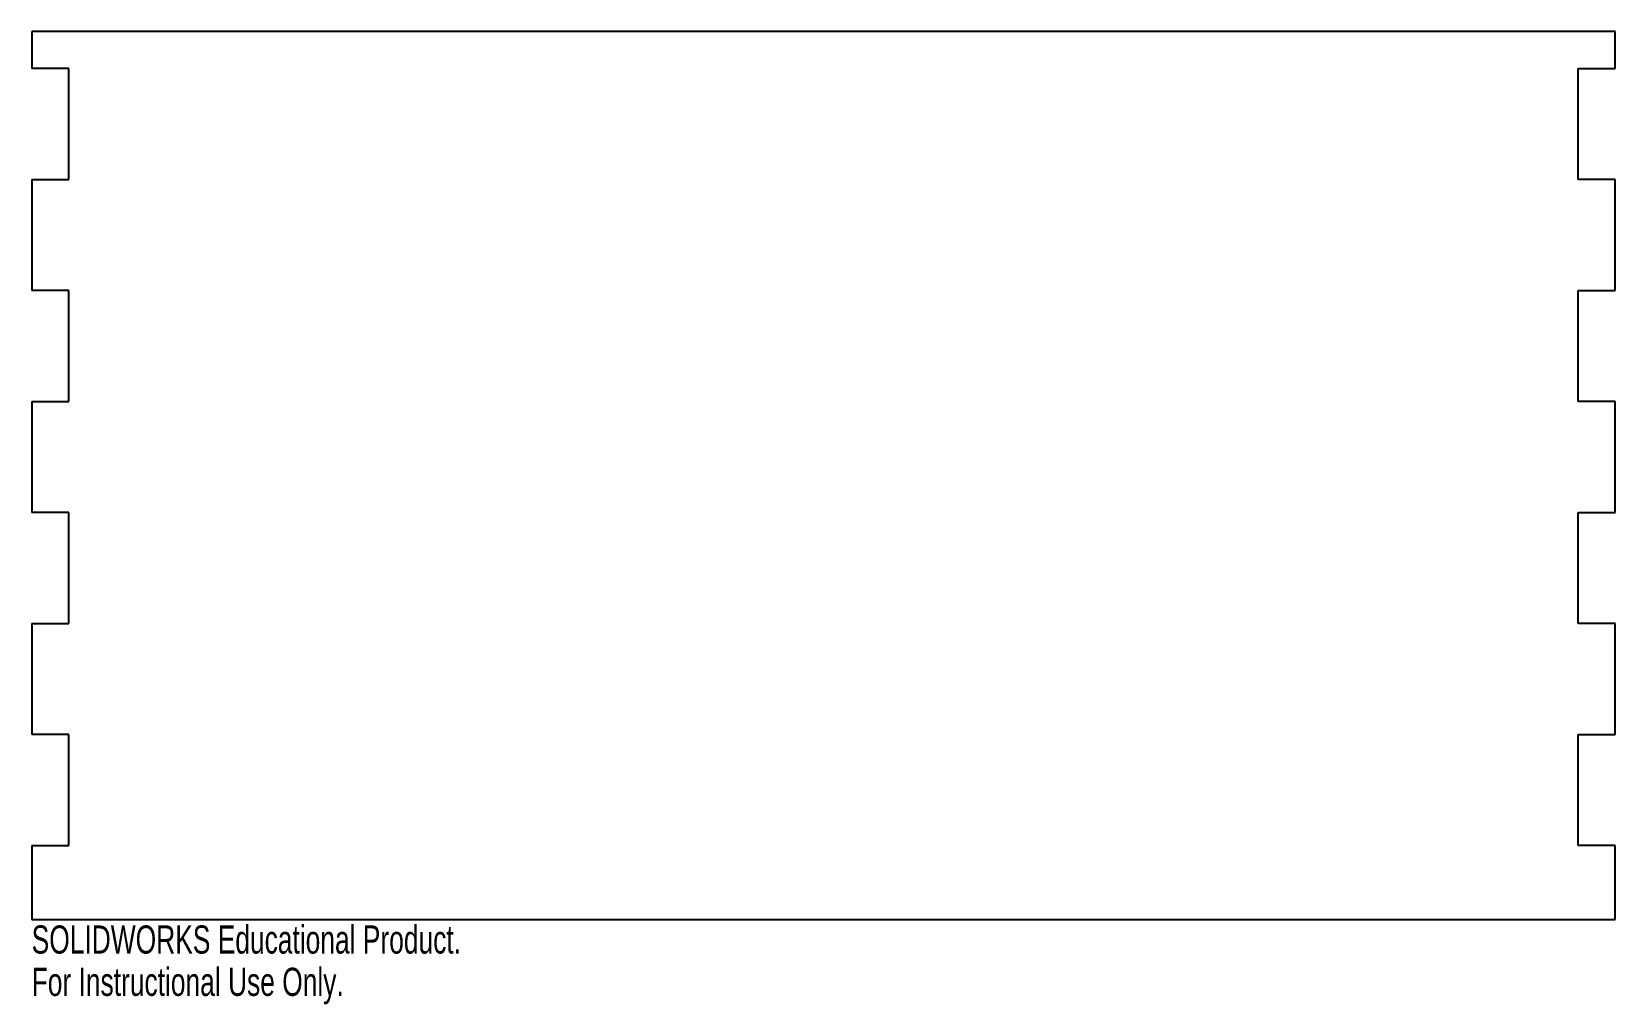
# Model space of a CAD drawing. Header units: inches. Extents: x -5.3 to 5.3, y -3.6 to 3.
import ezdxf

# ---------------------------------------------------------------- set-up
doc = ezdxf.new("R2010")
doc.units = ezdxf.units.IN
doc.header["$MEASUREMENT"] = 0
doc.styles.add('SLDTEXTSTYLE0', font='TXT', dxfattribs={"width": 0.7})

msp = doc.modelspace()

# ---------------------------------------------------------------- linework, layer by layer
at = {"color": 7, "linetype": 'Continuous', "lineweight": 25}
for p, q in [((5.35, 3), (-5.35, 3)), ((-5.35, 3), (-5.35, 2.75)), ((5.35, 2.75), (5.35, 3)), ((-5.1, 2.75), (-5.35, 2.75)), ((-5.1, 2), (-5.1, 2.75)), ((5.1, 2), (5.1, 2.75)), ((5.1, 2.75), (5.35, 2.75)), ((-5.35, 2), (-5.1, 2)), ((-5.35, 2), (-5.35, 1.25)), ((5.35, 2), (5.1, 2)), ((5.35, 1.25), (5.35, 2)), ((-5.1, 1.25), (-5.35, 1.25)), ((-5.1, 0.5), (-5.1, 1.25)), ((5.1, 0.5), (5.1, 1.25)), ((5.1, 1.25), (5.35, 1.25)), ((-5.35, 0.5), (-5.1, 0.5)), ((-5.35, 0.5), (-5.35, -0.25)), ((5.35, 0.5), (5.1, 0.5)), ((5.35, -0.25), (5.35, 0.5)), ((-5.1, -0.25), (-5.35, -0.25)), ((-5.1, -1), (-5.1, -0.25)), ((5.1, -1), (5.1, -0.25)), ((5.1, -0.25), (5.35, -0.25)), ((-5.35, -1), (-5.1, -1)), ((-5.35, -1), (-5.35, -1.75)), ((5.35, -1), (5.1, -1)), ((5.35, -1.75), (5.35, -1)), ((-5.1, -1.75), (-5.35, -1.75)), ((-5.1, -2.5), (-5.1, -1.75)), ((5.1, -2.5), (5.1, -1.75)), ((5.1, -1.75), (5.35, -1.75)), ((-5.35, -2.5), (-5.1, -2.5)), ((-5.35, -2.5), (-5.35, -3)), ((5.35, -2.5), (5.1, -2.5)), ((5.35, -3), (5.35, -2.5)), ((-5.35, -3), (5.35, -3))]:
    msp.add_line(p, q, dxfattribs=at)

# ---------------------------------------------------------------- texts
at = {"color": 7, "linetype": 'Continuous', "char_height": 0.1903, "attachment_point": 1, "style": 'SLDTEXTSTYLE0'}
for s, insert in [('SOLIDWORKS Educational Product.', (-5.35, -3.04)), ('For Instructional Use Only.', (-5.35, -3.326))]:
    msp.add_mtext(s, dxfattribs=dict(at, insert=insert))

doc.saveas('drawing.dxf')
